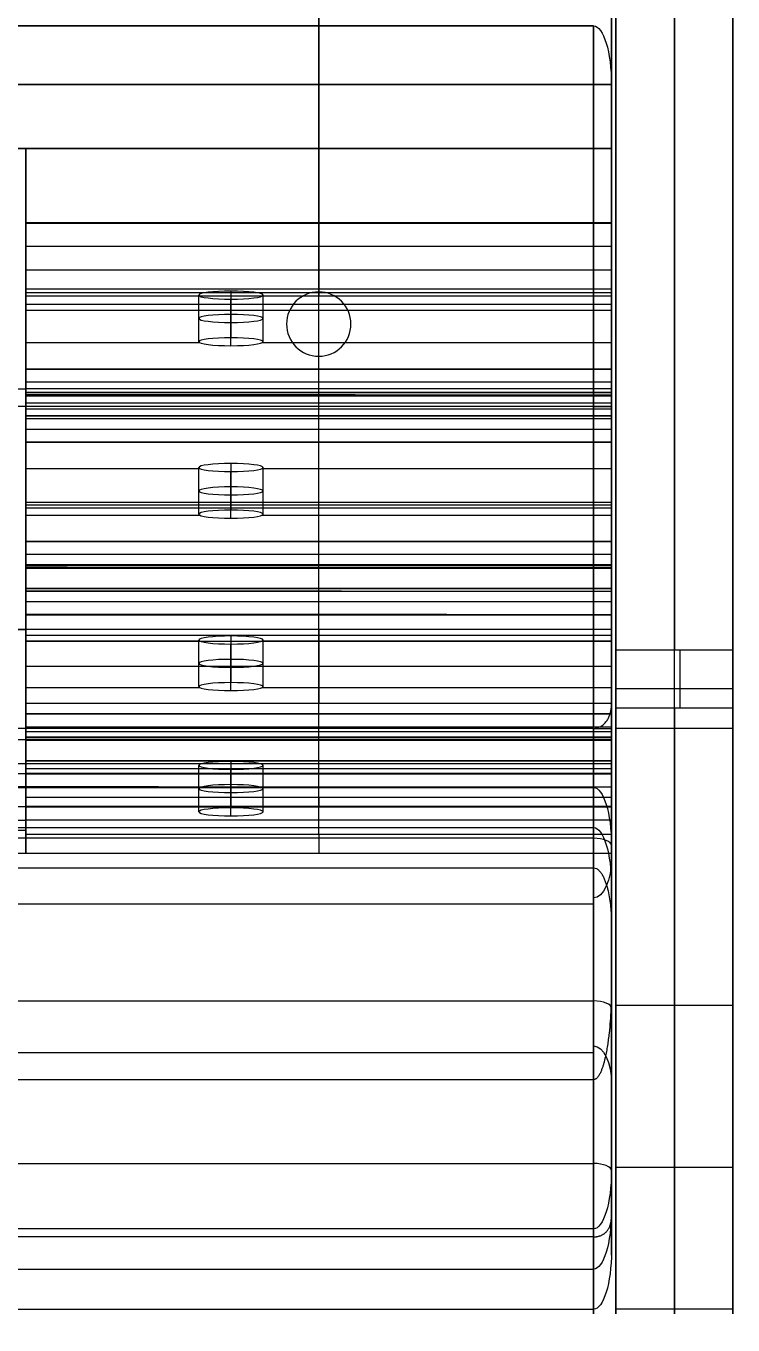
# Model space of a CAD drawing. Header units: millimetres. Extents: x -41 to 531, y -370 to 212.
# Drawn here: x 470.3 to 530.7, y -370 to -259 of the extents above; entities that cross this region are included whole.
import ezdxf

# ---------------------------------------------------------------- set-up
doc = ezdxf.new("R2010")
doc.units = ezdxf.units.MM
doc.header["$MEASUREMENT"] = 0
doc.layers.add('Domyślny', color=7, linetype='Continuous', true_color=0x000000)

# ---------------------------------------------------------------- blocks, each defined once
blk = doc.blocks.new('deska 2 siedziska awki Soft 02.412 SC')
at = {"layer": 'Domyślny'}
for p, q in [((5, 0), (1795, 0)), ((0, -73.03), (0, -5)), ((1800, -73.03), (1800, -5)), ((5, -32.5, -19), (1795, -32.5, -19)), ((5, -32.5, 19), (1795, -32.5, 19)), ((0, -43.46, 14), (0, -43.46, -14)), ((1800, -43.46, 14), (1800, -43.46, -14)), ((0, -58.03, 14), (0, -81.92, -8.3)), ((1800, -58.03, 14), (1800, -81.92, -8.3)), ((5, -60, -19), (1795, -60, -19)), ((5, -60, 19), (5, -90, -9)), ((5, -75, 5), (1795, -75, 5))]:
    blk.add_line(p, q, dxfattribs=at)
for centre, start, end in [((5, -5, -14), 90, 180), ((5, -5, 14), 90, 180), ((5, -5), 90, 180), ((1795, -5, 14), 360, 90), ((1795, -5), 0, 90), ((1795, -5, -14), 360, 90)]:
    blk.add_arc(centre, 5, start, end, dxfattribs=at)
at = {"layer": 'Domyślny', "extrusion": (1, 3.90799e-15, 5.32907e-15)}
blk.add_arc((-5, 14, 5), 5, 0, 90, dxfattribs=at)
at = {"layer": 'Domyślny', "extrusion": (1, 0, 0)}
for centre, radius, start, end in [((-5, 14, 1795), 5, 0, 90), ((-5, -14, 1795), 5, 270, 0), ((-60, 31, 1795), 50, 233.1301, 270)]:
    blk.add_arc(centre, radius, start, end, dxfattribs=at)
at = {"layer": 'Domyślny', "extrusion": (1, 9.59233e-15, -5.32907e-15)}
blk.add_arc((-5, -14, 5), 5, 270, 0, dxfattribs=at)
at = {"layer": 'Domyślny', "extrusion": (0, 1, 0)}
for centre, start, end in [((-5, -14, -5), 270, 360), ((-5, -14, -32.5), 270, 0), ((-5, 14, -32.5), 0, 90), ((-1795, -14, -32.5), 180, 270), ((-1795, 14, -32.5), 90, 180)]:
    blk.add_arc(centre, 5, start, end, dxfattribs=at)
at = {"layer": 'Domyślny', "extrusion": (-3.55271e-16, 1, 3.80829e-30)}
blk.add_arc((-5, 14, -5), 5, 0, 90, dxfattribs=at)
at = {"layer": 'Domyślny', "extrusion": (-7.10543e-16, 1, -3.23433e-29)}
blk.add_arc((-1795, -14, -5), 5, 180, 270, dxfattribs=at)
at = {"layer": 'Domyślny', "extrusion": (-5.32907e-16, 1, -1.77636e-16)}
blk.add_arc((-1795, 14, -5), 5, 90, 180, dxfattribs=at)
at = {"layer": 'Domyślny', "extrusion": (1, -3.01703e-15, -1.45143e-14)}
blk.add_arc((-60, 31), 45, 240.847, 270, dxfattribs=at)
at = {"layer": 'Domyślny', "extrusion": (-2.84217e-15, 1, -2.84217e-15)}
blk.add_arc((-5, -14, -60), 5, 270, 0, dxfattribs=at)
at = {"layer": 'Domyślny', "extrusion": (1, 6.91713e-15, 1.03597e-14)}
blk.add_arc((-60, 31, 5), 50, 233.1301, 270, dxfattribs=at)
at = {"layer": 'Domyślny', "extrusion": (-2.84217e-15, 1, 1.42109e-15)}
blk.add_arc((-1795, -14, -60), 5, 180, 270, dxfattribs=at)
at = {"layer": 'Domyślny', "extrusion": (1, 1.15438e-13, 4.04033e-13)}
blk.add_arc((-60, 31, 1800), 45, 240.847, 270, dxfattribs=at)
at = {"layer": 'Domyślny', "extrusion": (0, 0.731055, 0.682318)}
for centre, start, end in [((-5, 49.83, -50.7), 0, 90), ((-1795, 49.83, -50.7), 90, 180)]:
    blk.add_arc(centre, 5, start, end, dxfattribs=at)
at = {"layer": 'Domyślny'}
for points in [[(5, 0, 14), (5, 0), (5, 0, -14)], [(1795, 0, 14), (900, 0, 14), (5, 0, 14)], [(5, 0, -14), (900, 0, -14), (1795, 0, -14)], [(1795, 0, -14), (1795, 0), (1795, 0, 14)], [(0, -60, -14), (0, -32.5, -14), (0, -5, -14)], [(0, -5, 14), (0, -31.51, 14), (0, -58.03, 14)], [(0, -5, -14), (0, -5), (0, -5, 14)], [(1795, -5, -19), (900, -5, -19), (5, -5, -19)], [(5, -5, -19), (5, -32.5, -19), (5, -60, -19)], [(5, -5, 19), (900, -5, 19), (1795, -5, 19)], [(5, -60, 19), (5, -32.5, 19), (5, -5, 19)], [(1795, -60, -19), (1795, -32.5, -19), (1795, -5, -19)], [(1795, -5, 19), (1795, -32.5, 19), (1795, -60, 19)], [(1800, -5, -14), (1800, -5), (1800, -5, 14)], [(1800, -5, 14), (1800, -31.51, 14), (1800, -58.03, 14)], [(1800, -60, -14), (1800, -32.5, -14), (1800, -5, -14)], [(5, -60, 19), (900, -60, 19), (1795, -60, 19)], [(5, -90, -9), (5, -75, 5), (5, -60, 19)], [(1795, -60, 19), (1795, -75, 5), (1795, -90, -9)], [(1795, -90, -9), (900, -90, -9), (5, -90, -9)]]:
    blk.add_open_spline(points, degree=2, dxfattribs=at)
for points, knots in [([(5, -60, 19), (4.73, -60, 19), (4.46, -59.99, 18.98), (4.07, -59.97, 18.92), (3.95, -59.96, 18.89), (3.71, -59.93, 18.83), (3.59, -59.92, 18.8), (3.26, -59.88, 18.69), (3.05, -59.85, 18.61), (2.68, -59.78, 18.43), (2.51, -59.74, 18.34), (2.19, -59.66, 18.14), (2.04, -59.62, 18.03), (1.77, -59.54, 17.82), (1.65, -59.49, 17.71), (1.41, -59.4, 17.49), (1.31, -59.36, 17.37), (1.11, -59.27, 17.15), (1.02, -59.22, 17.03), (0.77, -59.08, 16.68), (0.63, -58.99, 16.44), (0.39, -58.8, 15.96), (0.3, -58.71, 15.72), (0.15, -58.51, 15.23), (0.09, -58.42, 14.98), (0.02, -58.22, 14.49), (0, -58.13, 14.25), (0, -58.03, 14)], [-3.141593, -3.141593, -3.141593, -3.141593, -3.043631, -3.043631, -2.99465, -2.99465, -2.945669, -2.945669, -2.847502, -2.847502, -2.749335, -2.749335, -2.651095, -2.651095, -2.552855, -2.552855, -2.454641, -2.454641, -2.356427, -2.356427, -2.160019, -2.160019, -1.963614, -1.963614, -1.7672, -1.7672, -1.570796, -1.570796, -1.570796, -1.570796]), ([(1795, -60, 19), (1795.27, -60, 19), (1795.54, -59.99, 18.98), (1795.93, -59.97, 18.92), (1796.05, -59.96, 18.89), (1796.29, -59.93, 18.83), (1796.41, -59.92, 18.8), (1796.74, -59.88, 18.69), (1796.95, -59.85, 18.61), (1797.32, -59.78, 18.43), (1797.49, -59.74, 18.34), (1797.81, -59.66, 18.14), (1797.96, -59.62, 18.03), (1798.23, -59.54, 17.82), (1798.35, -59.49, 17.71), (1798.59, -59.4, 17.49), (1798.69, -59.36, 17.37), (1798.89, -59.27, 17.15), (1798.98, -59.22, 17.03), (1799.23, -59.08, 16.68), (1799.37, -58.99, 16.44), (1799.61, -58.8, 15.96), (1799.7, -58.71, 15.72), (1799.85, -58.51, 15.23), (1799.91, -58.42, 14.98), (1799.98, -58.22, 14.49), (1800, -58.13, 14.25), (1800, -58.03, 14)], [0, 0, 0, 0, 0.097962, 0.097962, 0.146943, 0.146943, 0.195923, 0.195923, 0.294091, 0.294091, 0.392258, 0.392258, 0.490498, 0.490498, 0.588738, 0.588738, 0.686952, 0.686952, 0.785166, 0.785166, 0.981574, 0.981574, 1.177978, 1.177978, 1.374393, 1.374393, 1.570796, 1.570796, 1.570796, 1.570796]), ([(0, -81.92, -8.3), (0, -82.26, -8.34), (0.01, -82.6, -8.38), (0.06, -83.28, -8.46), (0.1, -83.62, -8.49), (0.21, -84.31, -8.56), (0.27, -84.65, -8.6), (0.44, -85.35, -8.66), (0.54, -85.69, -8.7), (0.73, -86.21, -8.74), (0.8, -86.39, -8.75), (0.95, -86.73, -8.78), (1.03, -86.91, -8.8), (1.2, -87.26, -8.82), (1.3, -87.43, -8.84), (1.51, -87.78, -8.86), (1.63, -87.95, -8.87), (1.82, -88.21, -8.89), (1.89, -88.3, -8.9), (2.03, -88.47, -8.91), (2.11, -88.56, -8.91), (2.27, -88.73, -8.93), (2.35, -88.82, -8.93), (2.54, -88.99, -8.94), (2.64, -89.07, -8.95), (2.85, -89.24, -8.96), (2.96, -89.33, -8.96), (3.16, -89.45, -8.97), (3.22, -89.49, -8.97), (3.37, -89.57, -8.98), (3.44, -89.61, -8.98), (3.61, -89.69, -8.98), (3.7, -89.73, -8.99), (3.89, -89.81, -8.99), (3.99, -89.84, -8.99), (4.17, -89.89, -8.99), (4.23, -89.91, -9), (4.36, -89.94, -9), (4.43, -89.95, -9), (4.58, -89.97, -9), (4.66, -89.98, -9), (4.83, -90, -9), (4.91, -90, -9), (5, -90, -9)], [-0.00001449, -0.00001449, -0.00001449, -0.00001449, 0.00128883, 0.00128883, 0.00259215, 0.00259215, 0.00389548, 0.00389548, 0.00519879, 0.00519879, 0.00585046, 0.00585046, 0.00650212, 0.00650212, 0.00715381, 0.00715381, 0.0078055, 0.0078055, 0.00813133, 0.00813133, 0.00845715, 0.00845715, 0.00878298, 0.00878298, 0.00910881, 0.00910881, 0.00943446, 0.00943446, 0.00959729, 0.00959729, 0.00976011, 0.00976011, 0.00992294, 0.00992294, 0.01008576, 0.01008576, 0.01016717, 0.01016717, 0.01024859, 0.01024859, 0.01033, 0.01033, 0.01041141, 0.01041141, 0.01041141, 0.01041141]), ([(1795, -90, -9), (1795.09, -90, -9), (1795.17, -90, -9), (1795.34, -89.98, -9), (1795.42, -89.97, -9), (1795.57, -89.95, -9), (1795.64, -89.94, -9), (1795.77, -89.91, -9), (1795.83, -89.89, -8.99), (1796.01, -89.84, -8.99), (1796.11, -89.81, -8.99), (1796.3, -89.73, -8.99), (1796.39, -89.69, -8.98), (1796.56, -89.61, -8.98), (1796.63, -89.57, -8.98), (1796.78, -89.49, -8.97), (1796.84, -89.45, -8.97), (1797.04, -89.33, -8.96), (1797.15, -89.24, -8.96), (1797.36, -89.07, -8.95), (1797.46, -88.99, -8.94), (1797.65, -88.82, -8.93), (1797.73, -88.73, -8.93), (1797.89, -88.56, -8.91), (1797.97, -88.47, -8.91), (1798.11, -88.3, -8.9), (1798.18, -88.21, -8.89), (1798.37, -87.95, -8.87), (1798.49, -87.78, -8.86), (1798.7, -87.43, -8.84), (1798.8, -87.26, -8.82), (1798.97, -86.91, -8.8), (1799.05, -86.73, -8.78), (1799.2, -86.39, -8.75), (1799.27, -86.21, -8.74), (1799.46, -85.69, -8.7), (1799.56, -85.35, -8.66), (1799.73, -84.65, -8.6), (1799.79, -84.31, -8.56), (1799.9, -83.62, -8.49), (1799.94, -83.28, -8.46), (1799.99, -82.6, -8.38), (1800, -82.26, -8.34), (1800, -81.92, -8.3)], [0, 0, 0, 0, 0.00008149, 0.00008149, 0.00016298, 0.00016298, 0.00024446, 0.00024446, 0.00032595, 0.00032595, 0.00048893, 0.00048893, 0.0006519, 0.0006519, 0.00081488, 0.00081488, 0.00097785, 0.00097785, 0.0013038, 0.0013038, 0.00162994, 0.00162994, 0.00195607, 0.00195607, 0.0022822, 0.0022822, 0.00260833, 0.00260833, 0.00326062, 0.00326062, 0.00391291, 0.00391291, 0.00456518, 0.00456518, 0.00521746, 0.00521746, 0.00652198, 0.00652198, 0.00782651, 0.00782651, 0.00913105, 0.00913105, 0.01043558, 0.01043558, 0.01043558, 0.01043558])]:
    blk.add_open_spline(points, degree=3, knots=knots, dxfattribs=at)

msp = doc.modelspace()

# ---------------------------------------------------------------- linework, layer by layer
at = {"layer": 'Domyślny'}
for p, q in [((520.67, -79.02, 37.84), (520.67, -346.23, 37.84)), ((530.67, -79.02, 37.84), (530.67, -346.23, 37.84)), ((470.29, -269.48, 230.14), (445.29, -269.48, 230.14)), ((470.29, -269.48, 234.14), (445.29, -269.48, 234.14)), ((445.29, -269.48, 232.14), (470.29, -269.48, 232.14)), ((520.29, -269.48, 232.14), (470.29, -269.48, 232.14)), ((520.29, -305.92, 230.14), (520.29, -274.13, 234.14)), ((470.29, -275.87, -185.48), (470.29, -279.85, -185.48)), ((495.29, -279.85, -185.48), (495.29, -275.87, -185.48)), ((520.29, -275.87, -185.48), (520.29, -279.85, -185.48)), ((520.29, -283.32, -189.95), (520.29, -276.44, -189.08)), ((520.29, -279.85, -185.48), (520.29, -278.98, -192.35)), ((470.29, -281.48, -140.89), (520.29, -281.48, -140.89)), ((470.29, -281.79, -138.39), (520.29, -281.79, -138.39)), ((487.79, -281.67, -139.37), (487.79, -285.65, -139.37)), ((495.29, -281.73, 234.14), (495.29, -281.73, 230.14)), ((520.29, -282.1, -135.89), (470.29, -282.1, -135.89)), ((470.29, -286.09, -135.87), (470.29, -282.11, -135.87)), ((485.04, -285.99, -136.64), (485.04, -282.01, -136.64)), ((487.79, -286.34, -133.91), (487.79, -282.35, -133.91)), ((490.54, -285.99, -136.64), (490.54, -282.01, -136.64)), ((520.29, -286.09, -135.87), (520.29, -282.11, -135.87)), ((520.29, -283.07, -191.93), (520.29, -299.93, -194.05)), ((492.54, -284.48, 230.14), (492.54, -284.48, 234.14)), ((498.04, -284.48, 230.14), (498.04, -284.48, 234.14)), ((495.29, -287.23, 230.14), (495.29, -287.23, 234.14)), ((495.29, -287.23, 230.14), (495.29, -287.23, 234.14)), ((495.29, -287.23, 230.14), (495.29, -287.23, 234.14)), ((470.29, -288.3, -86.26), (470.29, -292.33, -86.26)), ((470.29, -288.35, -86.26), (470.29, -292.33, -86.26)), ((495.29, -292.33, -86.26), (495.29, -288.3, -86.26)), ((495.29, -292.33, -86.26), (495.29, -288.35, -86.26)), ((520.29, -288.3, -86.26), (520.29, -292.33, -86.26)), ((520.29, -292.33, -86.26), (520.29, -288.35, -86.26)), ((470.29, -293.45, -77.33), (470.29, -289.42, -77.33)), ((520.29, -293.45, -77.33), (520.29, -289.42, -77.33)), ((445.29, -290.02, 230.14), (470.29, -290.02, 230.14)), ((445.29, -290.02, 234.14), (470.29, -290.02, 234.14)), ((520.29, -290.02, 234.14), (470.29, -290.02, 234.14)), ((520.29, -290.02, 230.14), (470.29, -290.02, 230.14)), ((470.29, -294.56, -68.4), (470.29, -290.53, -68.4)), ((470.29, -290.6, -68.4), (470.29, -294.58, -68.4)), ((495.29, -294.57, -68.4), (495.29, -290.54, -68.4)), ((495.29, -294.58, -68.4), (495.29, -290.6, -68.4)), ((520.29, -290.28, 234.14), (520.29, -289.77, 230.14)), ((520.29, -290.55, -68.4), (520.29, -294.58, -68.4)), ((520.29, -290.6, -68.4), (520.29, -294.58, -68.4)), ((520.29, -291.25, -194.98), (470.29, -291.25, -194.98)), ((520.29, -291.75, -191.01), (470.29, -291.75, -191.01)), ((520.29, -291.75, -191.01), (520.29, -291.25, -194.98)), ((470.29, -300.82, -18.79), (470.29, -296.84, -18.79)), ((485.04, -300.72, -19.57), (485.04, -296.74, -19.57)), ((487.79, -296.4, -22.29), (487.79, -300.38, -22.29)), ((487.79, -301.07, -16.84), (487.79, -297.08, -16.84)), ((490.54, -300.72, -19.57), (490.54, -296.74, -19.57)), ((520.29, -300.82, -18.79), (520.29, -296.84, -18.79)), ((470.29, -299.93, -194.05), (520.29, -299.93, -194.05)), ((470.29, -303.03, 30.82), (470.29, -307.06, 30.82)), ((470.29, -303.08, 30.82), (470.29, -307.06, 30.82)), ((495.29, -307.06, 30.82), (495.29, -303.03, 30.82)), ((495.29, -307.06, 30.82), (495.29, -303.08, 30.82)), ((520.29, -303.03, 30.82), (520.29, -307.06, 30.82)), ((520.29, -307.06, 30.82), (520.29, -303.08, 30.82)), ((470.29, -308.18, 39.75), (470.29, -304.15, 39.75)), ((520.29, -308.18, 39.75), (520.29, -304.15, 39.75)), ((470.29, -309.29, 48.68), (470.29, -305.26, 48.68)), ((470.29, -305.33, 48.68), (470.29, -309.31, 48.68)), ((495.29, -309.3, 48.68), (495.29, -305.27, 48.68)), ((495.29, -309.31, 48.68), (495.29, -305.33, 48.68)), ((520.29, -305.28, 48.68), (520.29, -309.31, 48.68)), ((520.29, -305.33, 48.68), (520.29, -309.31, 48.68)), ((445.29, -310.57, 234.14), (470.29, -310.57, 234.14)), ((470.29, -310.57, 230.14), (445.29, -310.57, 230.14)), ((445.29, -310.57, 232.14), (470.29, -310.57, 232.14)), ((470.29, -310.57, 231.81), (470.29, -316.85, 231.02)), ((520.29, -310.57, 231.81), (520.29, -316.85, 231.02)), ((470.29, -311.06, 230.11), (520.29, -311.06, 230.11)), ((470.29, -311.56, 234.07), (520.29, -311.56, 234.07)), ((470.29, -315.55, 98.28), (470.29, -311.57, 98.28)), ((485.04, -315.45, 97.51), (485.04, -311.47, 97.51)), ((487.79, -311.13, 94.78), (487.79, -315.11, 94.78)), ((490.54, -315.45, 97.51), (490.54, -311.47, 97.51)), ((520.29, -315.55, 98.28), (520.29, -311.57, 98.28)), ((487.79, -315.8, 100.24), (487.79, -311.81, 100.24)), ((470.29, -313.83, 233.44), (470.29, -313.28, 229.07)), ((495.29, -324.9, 214.19), (495.29, -313.72, 228.59)), ((520.29, -313.83, 233.44), (520.29, -313.28, 229.07)), ((470.29, -326.48, 215.42), (470.29, -315.3, 229.82)), ((495.29, -328.06, 216.65), (495.29, -316.88, 231.04)), ((470.29, -317.76, 147.89), (470.29, -321.79, 147.89)), ((470.29, -317.81, 147.89), (470.29, -321.79, 147.89)), ((495.29, -321.79, 147.89), (495.29, -317.76, 147.89)), ((495.29, -321.79, 147.89), (495.29, -317.81, 147.89)), ((520.29, -317.76, 147.89), (520.29, -321.79, 147.89)), ((520.29, -321.79, 147.89), (520.29, -317.81, 147.89)), ((520.29, -318.09, 222.97), (520.29, -323.7, 222.26)), ((470.29, -322.91, 156.82), (470.29, -318.88, 156.82)), ((520.29, -319.31, 221.39), (470.29, -319.31, 221.39)), ((470.29, -319.31, 221.39), (470.29, -322.47, 223.84)), ((520.29, -322.91, 156.82), (520.29, -318.88, 156.82)), ((470.29, -320.01, 165.75), (445.29, -320.01, 165.75)), ((470.29, -324.02, 165.75), (470.29, -319.99, 165.75)), ((495.29, -324.03, 165.75), (495.29, -320, 165.75)), ((520.29, -320.01, 165.75), (520.29, -324.04, 165.75)), ((520.29, -321.25, 225.42), (520.29, -320.54, 219.81)), ((445.29, -322.01, 165.75), (470.29, -322.01, 165.75)), ((445.29, -322.86, 188.5), (470.29, -322.86, 188.5)), ((520.29, -322.47, 223.84), (470.29, -322.47, 223.84)), ((520.29, -322.88, 188.75), (470.29, -322.88, 188.75)), ((485.04, -326.14, 182.62), (485.04, -322.18, 183.12)), ((487.79, -321.83, 180.39), (487.79, -325.8, 179.89)), ((487.79, -326.49, 185.35), (487.79, -322.52, 185.85)), ((490.54, -326.14, 182.62), (490.54, -322.18, 183.12)), ((520.29, -327.67, 210.74), (520.29, -322.04, 166)), ((520.29, -322.88, 188.75), (520.29, -326.85, 188.25)), ((470.29, -324.02, 165.75), (445.29, -324.02, 165.75)), ((470.29, -324.9, 214.19), (470.29, -329.52, 213.61)), ((520.29, -324.9, 214.19), (520.29, -329.52, 213.61)), ((470.29, -325.71, 211.24), (445.29, -325.71, 211.24)), ((445.29, -326.85, 188.25), (470.29, -326.85, 188.25)), ((520.29, -326.85, 188.25), (470.29, -326.85, 188.25)), ((470.29, -327.79, 216.44), (470.29, -327.12, 211.06)), ((520.29, -327.79, 216.44), (520.29, -327.12, 211.06)), ((445.29, -327.7, 210.99), (470.29, -327.7, 210.99)), ((520.29, -327.7, 210.99), (520.29, -327.67, 210.74)), ((445.29, -329.68, 210.74), (470.29, -329.68, 210.74))]:
    msp.add_line(p, q, dxfattribs=at)
at = {"layer": 'Domyślny', "extrusion": (1, -2.78103e-11, 2.16235e-11)}
msp.add_arc((-283.82, -185.98, 470.29), 8, 277.1709, 3.5784, dxfattribs=at)
at = {"layer": 'Domyślny', "extrusion": (1, -8.50083e-16, -4.93038e-32)}
msp.add_arc((-283.82, -185.98, 520.29), 8, 277.1709, 3.5784, dxfattribs=at)
at = {"layer": 'Domyślny', "extrusion": (1, -5.53965e-11, 4.32179e-11)}
msp.add_arc((-283.82, -185.98, 470.29), 4, 277.1709, 7.1709, dxfattribs=at)
at = {"layer": 'Domyślny', "extrusion": (1, -8.50083e-16, 0)}
for centre, start, end in [((-283.82, -185.98, 520.29), 277.1709, 7.1709), ((-321.74, 211.74, 520.29), 142.1709, 187.1709)]:
    msp.add_arc(centre, 4, start, end, dxfattribs=at)
at = {"layer": 'Domyślny', "extrusion": (9.01845e-16, 0.992178, 0.124829)}
for centre, start, end in [((-487.79, -100.37, -296.86), 270, 90), ((-487.79, -100.37, -296.86), 90, 270), ((-487.79, -100.12, -298.84), 270, 90), ((-487.79, -100.12, -298.84), 90, 270), ((-487.79, -99.87, -300.81), 270, 90), ((-487.79, -99.87, -300.81), 90, 270), ((-487.79, 17.63, -296.86), 270, 90), ((-487.79, 17.63, -296.86), 90, 270), ((-487.79, 17.88, -298.84), 270, 90), ((-487.79, 17.88, -298.84), 90, 270), ((-487.79, 18.13, -300.81), 270, 90), ((-487.79, 18.13, -300.81), 90, 270), ((-487.79, 135.63, -296.86), 270, 90), ((-487.79, 135.63, -296.86), 90, 270), ((-487.79, 135.88, -298.84), 270, 90), ((-487.79, 135.88, -298.84), 90, 270), ((-487.79, 136.13, -300.81), 270, 90), ((-487.79, 136.13, -300.81), 90, 270), ((-487.79, 221.9, -300.8), 270, 90), ((-487.79, 221.9, -300.8), 90, 270)]:
    msp.add_arc(centre, 2.75, start, end, dxfattribs=at)
at = {"layer": 'Domyślny'}
for centre, start, end in [((495.29, -284.48, 230.14), 90, 270), ((495.29, -284.48, 234.14), 90, 270), ((495.29, -284.48, 232.14), 90, 270), ((495.29, -284.48, 230.14), 270, 90), ((495.29, -284.48, 234.14), 270, 90), ((495.29, -284.48, 232.14), 270, 90)]:
    msp.add_arc(centre, 2.75, start, end, dxfattribs=at)
at = {"layer": 'Domyślny', "extrusion": (1, -8.07964e-16, 0)}
msp.add_arc((-310.57, 226.14, 470.29), 8, 90, 142.1709, dxfattribs=at)
at = {"layer": 'Domyślny', "extrusion": (1, -3.39216e-13, 7.38964e-13)}
msp.add_arc((-310.57, 226.14, 470.29), 4, 90, 142.1709, dxfattribs=at)
at = {"layer": 'Domyślny', "extrusion": (1, 0, 0)}
for centre, radius, start, end in [((-310.57, 226.14, 495.29), 8, 90, 142.1709), ((-310.57, 226.14, 495.29), 4, 90, 142.1709), ((-321.74, 211.74, 495.29), 4, 142.1709, 187.1709), ((-321.74, 211.74, 495.29), 8, 142.1709, 187.1709)]:
    msp.add_arc(centre, radius, start, end, dxfattribs=at)
at = {"layer": 'Domyślny', "extrusion": (1, -8.50274e-16, 0)}
msp.add_arc((-310.57, 226.14, 520.29), 8, 90, 142.1709, dxfattribs=at)
at = {"layer": 'Domyślny', "extrusion": (1, -8.50248e-16, -2.11394e-19)}
msp.add_arc((-310.57, 226.14, 520.29), 4, 90, 142.1709, dxfattribs=at)
at = {"layer": 'Domyślny', "extrusion": (1, -4.48453e-11, 1.9466e-11)}
msp.add_arc((-327.99, 165.25, 470.29), 8, 3.5784, 7.1709, dxfattribs=at)
at = {"layer": 'Domyślny', "extrusion": (1, -7.1071e-12, -8.94062e-13)}
msp.add_arc((-327.99, 165.25, 520.29), 8, 3.5784, 7.1709, dxfattribs=at)
at = {"layer": 'Domyślny', "extrusion": (-3.90051e-16, 0.992178, 0.124829)}
msp.add_arc((-487.79, 221.9, -296.8), 2.75, 270, 90, dxfattribs=at)
at = {"layer": 'Domyślny', "extrusion": (2.19374e-15, 0.992178, 0.124829)}
msp.add_arc((-487.79, 221.9, -296.8), 2.75, 90, 270, dxfattribs=at)
at = {"layer": 'Domyślny', "extrusion": (0, 0.992178, 0.124829)}
for start, end in [(270, 90), (90, 270)]:
    msp.add_arc((-487.79, 221.9, -298.8), 2.75, start, end, dxfattribs=at)
at = {"layer": 'Domyślny', "extrusion": (1, -3.75548e-13, 7.35484e-14)}
msp.add_arc((-321.74, 211.74, 470.29), 4, 142.1709, 187.1709, dxfattribs=at)
at = {"layer": 'Domyślny', "extrusion": (1, 7.71141e-13, -2.1068e-13)}
msp.add_arc((-321.74, 211.74, 470.29), 8, 142.1709, 187.1709, dxfattribs=at)
at = {"layer": 'Domyślny', "extrusion": (1, -8.50083e-16, 4.93038e-32)}
msp.add_arc((-321.74, 211.74, 520.29), 8, 142.1709, 187.1709, dxfattribs=at)
at = {"layer": 'Domyślny'}
for points, degree in [([(495.29, 124.07, -135.89), (495.29, -79.02, -135.89), (495.29, -282.1, -135.89)], 2), ([(495.29, -281.48, -140.89), (495.29, -79.02, -140.89), (495.29, 123.44, -140.89)], 2), ([(520.29, -282.1, -135.89), (520.29, -79.02, -135.89), (520.29, 124.07, -135.89)], 2), ([(520.29, -281.79, -138.39), (520.29, -79.02, -138.39), (520.29, 123.76, -138.39)], 2), ([(520.29, 123.44, -140.89), (520.29, -79.02, -140.89), (520.29, -281.48, -140.89)], 2), ([(520.67, -319.02, 272.14), (520.67, -199.02, 272.14), (520.67, -79.02, 272.14)], 2), ([(520.67, -79.02, -196.46), (520.67, -195.68, -196.46), (520.67, -312.34, -196.46)], 2), ([(525.67, -319.02, 272.14), (525.67, -199.02, 272.14), (525.67, -79.02, 272.14)], 2), ([(525.67, -79.02, -196.46), (525.67, -195.68, -196.46), (525.67, -312.34, -196.46)], 2), ([(530.67, -319.02, 272.14), (530.67, -199.02, 272.14), (530.67, -79.02, 272.14)], 2), ([(530.67, -79.02, -196.46), (530.67, -195.68, -196.46), (530.67, -312.34, -196.46)], 2), ([(470.29, -310.57, 230.14), (470.29, -290.02, 230.14), (470.29, -269.48, 230.14)], 2), ([(470.29, -269.48, 230.14), (470.29, -269.48, 232.14), (470.29, -269.48, 234.14)], 2), ([(470.29, -269.48, 234.14), (470.29, -290.02, 234.14), (470.29, -310.57, 234.14)], 2), ([(470.29, -310.57, 232.14), (470.29, -290.02, 232.14), (470.29, -269.48, 232.14)], 2), ([(470.29, -269.48, 230.14), (470.29, -269.48, 232.14), (470.29, -269.48, 234.14)], 2), ([(470.29, -269.48, 234.14), (495.29, -269.48, 234.14), (520.29, -269.48, 234.14)], 2), ([(470.29, -269.48, 230.14), (495.29, -269.48, 230.14), (520.29, -269.48, 230.14)], 2), ([(470.29, -269.48, 234.14), (470.29, -290.02, 234.14), (470.29, -310.57, 234.14)], 2), ([(470.29, -269.48, 230.14), (470.29, -290.02, 230.14), (470.29, -310.57, 230.14)], 2), ([(520.29, -269.48, 234.14), (520.29, -290.02, 234.14), (520.29, -310.57, 234.14)], 2), ([(520.29, -269.48, 230.14), (520.29, -290.02, 230.14), (520.29, -310.57, 230.14)], 2), ([(520.29, -269.48, 230.14), (520.29, -269.48, 232.14), (520.29, -269.48, 234.14)], 2), ([(520.29, -275.83, -185.48), (495.29, -275.83, -185.48), (470.29, -275.83, -185.48)], 2), ([(470.29, -275.83, -185.48), (470.29, -277.17, -185.48), (470.29, -278.51, -185.48), (470.29, -279.85, -185.48)], 3), ([(470.29, -288.35, -86.26), (470.29, -282.11, -135.87), (470.29, -275.87, -185.48)], 2), ([(470.29, -275.87, -185.48), (495.29, -275.87, -185.48), (520.29, -275.87, -185.48)], 2), ([(495.29, -288.35, -86.26), (495.29, -282.11, -135.87), (495.29, -275.87, -185.48)], 2), ([(520.29, -279.85, -185.48), (520.29, -278.51, -185.48), (520.29, -277.17, -185.48), (520.29, -275.83, -185.48)], 3), ([(520.29, -275.87, -185.48), (520.29, -282.11, -135.87), (520.29, -288.35, -86.26)], 2), ([(470.29, -277.86, -185.48), (470.29, -284.1, -135.87), (470.29, -290.34, -86.26)], 2), ([(520.29, -277.86, -185.48), (495.29, -277.86, -185.48), (470.29, -277.86, -185.48)], 2), ([(520.29, -290.34, -86.26), (520.29, -284.1, -135.87), (520.29, -277.86, -185.48)], 2), ([(470.29, -279.85, -185.48), (495.29, -279.85, -185.48), (520.29, -279.85, -185.48)], 2), ([(470.29, -292.33, -86.26), (470.29, -286.09, -135.87), (470.29, -279.85, -185.48)], 2), ([(470.29, -279.85, -185.48), (495.29, -279.85, -185.48), (520.29, -279.85, -185.48)], 2), ([(495.29, -292.33, -86.26), (495.29, -286.09, -135.87), (495.29, -279.85, -185.48)], 2), ([(520.29, -279.85, -185.48), (520.29, -286.09, -135.87), (520.29, -292.33, -86.26)], 2), ([(495.29, -282.1, -135.89), (495.29, -281.79, -138.39), (495.29, -281.48, -140.89)], 2), ([(520.29, -281.48, -140.89), (520.29, -281.79, -138.39), (520.29, -282.1, -135.89)], 2), ([(485.15, -282.11, -135.87), (477.72, -282.11, -135.87), (470.29, -282.11, -135.87)], 2), ([(520.29, -282.82, -193.92), (495.29, -282.82, -193.92), (470.29, -282.82, -193.92)], 2), ([(470.29, -299.69, -196.04), (470.29, -291.25, -194.98), (470.29, -282.82, -193.92)], 2), ([(520.29, -282.11, -135.87), (505.36, -282.11, -135.87), (490.43, -282.11, -135.87)], 2), ([(520.29, -299.69, -196.04), (520.29, -291.25, -194.98), (520.29, -282.82, -193.92)], 2), ([(520.29, -282.82, -193.92), (520.29, -283.07, -191.93), (520.29, -283.32, -189.95)], 2), ([(520.29, -283.32, -189.95), (495.29, -283.32, -189.95), (470.29, -283.32, -189.95)], 2), ([(470.29, -300.18, -192.07), (470.29, -291.75, -191.01), (470.29, -283.32, -189.95)], 2), ([(520.29, -300.18, -192.07), (520.29, -291.75, -191.01), (520.29, -283.32, -189.95)], 2), ([(485.15, -286.09, -135.87), (477.72, -286.09, -135.87), (470.29, -286.09, -135.87)], 2), ([(520.29, -286.09, -135.87), (505.36, -286.09, -135.87), (490.43, -286.09, -135.87)], 2), ([(470.29, -290.53, -68.4), (470.29, -289.42, -77.33), (470.29, -288.3, -86.26)], 2), ([(470.29, -288.3, -86.26), (495.29, -288.3, -86.26), (520.29, -288.3, -86.26)], 2), ([(520.29, -288.35, -86.26), (495.29, -288.35, -86.26), (470.29, -288.35, -86.26)], 2), ([(495.29, -290.54, -68.4), (495.29, -289.42, -77.33), (495.29, -288.3, -86.26)], 2), ([(520.29, -288.3, -86.26), (520.29, -289.42, -77.33), (520.29, -290.55, -68.4)], 2), ([(470.29, -289.42, -77.33), (495.29, -289.42, -77.33), (520.29, -289.42, -77.33)], 2), ([(470.29, -290.02, 234.14), (470.29, -290.02, 232.14), (470.29, -290.02, 230.14)], 2), ([(470.29, -290.32, -86.26), (470.29, -291.43, -77.33), (470.29, -292.55, -68.4)], 2), ([(520.29, -290.32, -86.26), (495.29, -290.32, -86.26), (470.29, -290.32, -86.26)], 2), ([(470.29, -290.34, -86.26), (495.29, -290.34, -86.26), (520.29, -290.34, -86.26)], 2), ([(520.29, -290.55, -68.4), (495.29, -290.54, -68.4), (470.29, -290.53, -68.4)], 2), ([(470.29, -303.08, 30.82), (470.29, -296.84, -18.79), (470.29, -290.6, -68.4)], 2), ([(470.29, -290.6, -68.4), (495.29, -290.6, -68.4), (520.29, -290.6, -68.4)], 2), ([(495.29, -303.08, 30.82), (495.29, -296.84, -18.79), (495.29, -290.6, -68.4)], 2), ([(520.29, -292.56, -68.4), (520.29, -291.44, -77.33), (520.29, -290.32, -86.26)], 2), ([(520.29, -290.6, -68.4), (520.29, -296.84, -18.79), (520.29, -303.08, 30.82)], 2), ([(470.29, -294.56, -68.4), (470.29, -293.45, -77.33), (470.29, -292.33, -86.26)], 2), ([(470.29, -292.33, -86.26), (495.29, -292.33, -86.26), (520.29, -292.33, -86.26)], 2), ([(520.29, -292.33, -86.26), (495.29, -292.33, -86.26), (470.29, -292.33, -86.26)], 2), ([(470.29, -292.55, -68.4), (495.29, -292.55, -68.4), (520.29, -292.56, -68.4)], 2), ([(470.29, -292.59, -68.4), (470.29, -298.83, -18.79), (470.29, -305.07, 30.82)], 2), ([(520.29, -292.59, -68.4), (495.29, -292.59, -68.4), (470.29, -292.59, -68.4)], 2), ([(495.29, -294.57, -68.4), (495.29, -293.45, -77.33), (495.29, -292.33, -86.26)], 2), ([(520.29, -292.33, -86.26), (520.29, -293.45, -77.33), (520.29, -294.58, -68.4)], 2), ([(520.29, -305.07, 30.82), (520.29, -298.83, -18.79), (520.29, -292.59, -68.4)], 2), ([(470.29, -293.45, -77.33), (495.29, -293.45, -77.33), (520.29, -293.45, -77.33)], 2), ([(520.29, -294.58, -68.4), (495.29, -294.57, -68.4), (470.29, -294.56, -68.4)], 2), ([(470.29, -307.06, 30.82), (470.29, -300.82, -18.79), (470.29, -294.58, -68.4)], 2), ([(470.29, -294.58, -68.4), (495.29, -294.58, -68.4), (520.29, -294.58, -68.4)], 2), ([(495.29, -307.06, 30.82), (495.29, -300.82, -18.79), (495.29, -294.58, -68.4)], 2), ([(520.29, -294.58, -68.4), (520.29, -300.82, -18.79), (520.29, -307.06, 30.82)], 2), ([(485.15, -296.84, -18.79), (477.72, -296.84, -18.79), (470.29, -296.84, -18.79)], 2), ([(520.29, -296.84, -18.79), (505.36, -296.84, -18.79), (490.43, -296.84, -18.79)], 2), ([(470.29, -299.69, -196.04), (470.29, -299.93, -194.05), (470.29, -300.18, -192.07)], 2), ([(470.29, -299.69, -196.04), (495.29, -299.69, -196.04), (520.29, -299.69, -196.04)], 2), ([(470.29, -300.18, -192.07), (495.29, -300.18, -192.07), (520.29, -300.18, -192.07)], 2), ([(520.29, -299.69, -196.04), (520.29, -299.93, -194.05), (520.29, -300.18, -192.07)], 2), ([(485.15, -300.82, -18.79), (477.72, -300.82, -18.79), (470.29, -300.82, -18.79)], 2), ([(520.29, -300.82, -18.79), (505.36, -300.82, -18.79), (490.43, -300.82, -18.79)], 2), ([(470.29, -305.26, 48.68), (470.29, -304.15, 39.75), (470.29, -303.03, 30.82)], 2), ([(470.29, -303.03, 30.82), (495.29, -303.03, 30.82), (520.29, -303.03, 30.82)], 2), ([(520.29, -303.08, 30.82), (495.29, -303.08, 30.82), (470.29, -303.08, 30.82)], 2), ([(495.29, -305.27, 48.68), (495.29, -304.15, 39.75), (495.29, -303.03, 30.82)], 2), ([(520.29, -303.03, 30.82), (520.29, -304.15, 39.75), (520.29, -305.28, 48.68)], 2), ([(470.29, -304.15, 39.75), (495.29, -304.15, 39.75), (520.29, -304.15, 39.75)], 2), ([(470.29, -305.05, 30.82), (470.29, -306.16, 39.75), (470.29, -307.28, 48.68)], 2), ([(520.29, -305.05, 30.82), (495.29, -305.05, 30.82), (470.29, -305.05, 30.82)], 2), ([(470.29, -305.07, 30.82), (495.29, -305.07, 30.82), (520.29, -305.07, 30.82)], 2), ([(520.29, -307.29, 48.68), (520.29, -306.17, 39.75), (520.29, -305.05, 30.82)], 2), ([(520.29, -305.28, 48.68), (495.29, -305.27, 48.68), (470.29, -305.26, 48.68)], 2), ([(470.29, -317.81, 147.89), (470.29, -311.57, 98.28), (470.29, -305.33, 48.68)], 2), ([(470.29, -305.33, 48.68), (495.29, -305.33, 48.68), (520.29, -305.33, 48.68)], 2), ([(495.29, -317.81, 147.89), (495.29, -311.57, 98.28), (495.29, -305.33, 48.68)], 2), ([(520.29, -305.33, 48.68), (520.29, -311.57, 98.28), (520.29, -317.81, 147.89)], 2), ([(520.29, -307.06, 30.82), (495.29, -307.06, 30.82), (470.29, -307.06, 30.82)], 2), ([(470.29, -309.29, 48.68), (470.29, -308.18, 39.75), (470.29, -307.06, 30.82)], 2), ([(470.29, -307.06, 30.82), (495.29, -307.06, 30.82), (520.29, -307.06, 30.82)], 2), ([(470.29, -307.28, 48.68), (495.29, -307.28, 48.68), (520.29, -307.29, 48.68)], 2), ([(470.29, -307.32, 48.68), (470.29, -313.56, 98.28), (470.29, -319.8, 147.89)], 2), ([(520.29, -307.32, 48.68), (495.29, -307.32, 48.68), (470.29, -307.32, 48.68)], 2), ([(495.29, -309.3, 48.68), (495.29, -308.18, 39.75), (495.29, -307.06, 30.82)], 2), ([(520.29, -307.06, 30.82), (520.29, -308.18, 39.75), (520.29, -309.31, 48.68)], 2), ([(520.29, -319.8, 147.89), (520.29, -313.56, 98.28), (520.29, -307.32, 48.68)], 2), ([(470.29, -308.18, 39.75), (495.29, -308.18, 39.75), (520.29, -308.18, 39.75)], 2), ([(520.29, -309.31, 48.68), (495.29, -309.3, 48.68), (470.29, -309.29, 48.68)], 2), ([(470.29, -321.79, 147.89), (470.29, -315.55, 98.28), (470.29, -309.31, 48.68)], 2), ([(470.29, -309.31, 48.68), (495.29, -309.31, 48.68), (520.29, -309.31, 48.68)], 2), ([(495.29, -321.79, 147.89), (495.29, -315.55, 98.28), (495.29, -309.31, 48.68)], 2), ([(520.29, -309.31, 48.68), (520.29, -315.55, 98.28), (520.29, -321.79, 147.89)], 2), ([(470.29, -310.57, 234.14), (470.29, -310.57, 232.14), (470.29, -310.57, 230.14)], 2), ([(520.29, -310.57, 234.14), (495.29, -310.57, 234.14), (470.29, -310.57, 234.14)], 2), ([(520.29, -310.57, 230.14), (495.29, -310.57, 230.14), (470.29, -310.57, 230.14)], 2), ([(470.29, -310.57, 234.14), (470.29, -310.57, 232.14), (470.29, -310.57, 230.14)], 2), ([(520.29, -310.57, 230.14), (520.29, -310.57, 232.14), (520.29, -310.57, 234.14)], 2), ([(485.15, -311.57, 98.28), (477.72, -311.57, 98.28), (470.29, -311.57, 98.28)], 2), ([(520.29, -311.57, 98.28), (505.36, -311.57, 98.28), (490.43, -311.57, 98.28)], 2), ([(530.67, -312.34, -196.46), (525.67, -312.34, -196.46), (520.67, -312.34, -196.46)], 2), ([(520.29, -313.72, 228.59), (495.29, -313.72, 228.59), (470.29, -313.72, 228.59)], 2), ([(470.29, -313.72, 228.59), (470.29, -315.3, 229.82), (470.29, -316.88, 231.04)], 2), ([(470.29, -324.9, 214.19), (470.29, -319.31, 221.39), (470.29, -313.72, 228.59)], 2), ([(520.29, -324.9, 214.19), (520.29, -319.31, 221.39), (520.29, -313.72, 228.59)], 2), ([(520.29, -313.72, 228.59), (520.29, -315.3, 229.82), (520.29, -316.88, 231.04)], 2), ([(485.15, -315.55, 98.28), (477.72, -315.55, 98.28), (470.29, -315.55, 98.28)], 2), ([(520.29, -315.55, 98.28), (505.36, -315.55, 98.28), (490.43, -315.55, 98.28)], 2), ([(530.67, -315.65, -195.21), (525.67, -315.65, -195.21), (520.67, -315.65, -195.21)], 2), ([(520.29, -316.88, 231.04), (495.29, -316.88, 231.04), (470.29, -316.88, 231.04)], 2), ([(470.29, -328.06, 216.65), (470.29, -322.47, 223.84), (470.29, -316.88, 231.04)], 2), ([(520.29, -328.06, 216.65), (520.29, -322.47, 223.84), (520.29, -316.88, 231.04)], 2), ([(520.67, -317.3, -192.08), (520.67, -342.97, 11.91), (520.67, -368.63, 215.9)], 2), ([(530.67, -317.3, -192.08), (525.67, -317.3, -192.08), (520.67, -317.3, -192.08)], 2), ([(525.67, -317.3, -192.08), (525.67, -342.97, 11.91), (525.67, -368.63, 215.9)], 2), ([(530.67, -317.3, -192.08), (530.67, -342.97, 11.91), (530.67, -368.63, 215.9)], 2), ([(470.29, -319.99, 165.75), (470.29, -318.88, 156.82), (470.29, -317.76, 147.89)], 2), ([(470.29, -317.76, 147.89), (495.29, -317.76, 147.89), (520.29, -317.76, 147.89)], 2), ([(520.29, -317.81, 147.89), (495.29, -317.81, 147.89), (470.29, -317.81, 147.89)], 2), ([(495.29, -320, 165.75), (495.29, -318.88, 156.82), (495.29, -317.76, 147.89)], 2), ([(520.29, -317.76, 147.89), (520.29, -318.88, 156.82), (520.29, -320.01, 165.75)], 2), ([(470.29, -318.88, 156.82), (495.29, -318.88, 156.82), (520.29, -318.88, 156.82)], 2), ([(530.67, -319.02, 272.14), (525.67, -319.02, 272.14), (520.67, -319.02, 272.14)], 2), ([(470.29, -319.78, 147.89), (470.29, -320.89, 156.82), (470.29, -322.01, 165.75)], 2), ([(520.29, -319.78, 147.89), (495.29, -319.78, 147.89), (470.29, -319.78, 147.89)], 2), ([(470.29, -319.8, 147.89), (495.29, -319.8, 147.89), (520.29, -319.8, 147.89)], 2), ([(520.29, -320.01, 165.75), (495.29, -320, 165.75), (470.29, -319.99, 165.75)], 2), ([(470.29, -325.71, 211.24), (470.29, -322.86, 188.5), (470.29, -320.01, 165.75)], 2), ([(470.29, -320.01, 165.75), (470.29, -322.01, 165.75), (470.29, -324.02, 165.75)], 2), ([(520.29, -320.01, 165.75), (495.29, -320.01, 165.75), (470.29, -320.01, 165.75)], 2), ([(470.29, -320.01, 165.75), (470.29, -321.34, 165.75), (470.29, -322.68, 165.75), (470.29, -324.02, 165.75)], 3), ([(520.29, -320.05, 166.25), (495.29, -320.05, 166.25), (470.29, -320.05, 166.25)], 2), ([(470.29, -325.65, 210.74), (470.29, -322.85, 188.5), (470.29, -320.05, 166.25)], 2), ([(520.29, -322.02, 165.75), (520.29, -320.9, 156.82), (520.29, -319.78, 147.89)], 2), ([(520.29, -324.02, 165.75), (520.29, -322.68, 165.75), (520.29, -321.34, 165.75), (520.29, -320.01, 165.75)], 3), ([(520.29, -324.02, 165.75), (520.29, -322.04, 166), (520.29, -320.05, 166.25)], 2), ([(520.29, -325.65, 210.74), (520.29, -322.85, 188.5), (520.29, -320.05, 166.25)], 2), ([(520.29, -321.79, 147.89), (495.29, -321.79, 147.89), (470.29, -321.79, 147.89)], 2), ([(470.29, -324.02, 165.75), (470.29, -322.91, 156.82), (470.29, -321.79, 147.89)], 2), ([(470.29, -321.79, 147.89), (495.29, -321.79, 147.89), (520.29, -321.79, 147.89)], 2), ([(470.29, -327.7, 210.99), (470.29, -324.86, 188.37), (470.29, -322.01, 165.75)], 2), ([(470.29, -322.01, 165.75), (495.29, -322.01, 165.75), (520.29, -322.02, 165.75)], 2), ([(470.29, -326.85, 188.25), (470.29, -324.86, 188.37), (470.29, -322.86, 188.5)], 2), ([(495.29, -324.03, 165.75), (495.29, -322.91, 156.82), (495.29, -321.79, 147.89)], 2), ([(520.29, -321.79, 147.89), (520.29, -322.91, 156.82), (520.29, -324.04, 165.75)], 2), ([(470.29, -322.91, 156.82), (495.29, -322.91, 156.82), (520.29, -322.91, 156.82)], 2), ([(470.29, -324.02, 165.75), (470.29, -326.85, 188.25), (470.29, -329.68, 210.74)], 2), ([(520.29, -324.04, 165.75), (495.29, -324.03, 165.75), (470.29, -324.02, 165.75)], 2), ([(470.29, -324.02, 165.75), (495.29, -324.02, 165.75), (520.29, -324.02, 165.75)], 2), ([(470.29, -329.68, 210.74), (470.29, -326.85, 188.25), (470.29, -324.02, 165.75)], 2), ([(470.29, -324.9, 214.19), (495.29, -324.9, 214.19), (520.29, -324.9, 214.19)], 2), ([(470.29, -328.06, 216.65), (470.29, -326.48, 215.42), (470.29, -324.9, 214.19)], 2), ([(520.29, -329.68, 210.74), (520.29, -326.85, 188.25), (520.29, -324.02, 165.75)], 2), ([(520.29, -328.06, 216.65), (520.29, -326.48, 215.42), (520.29, -324.9, 214.19)], 2), ([(470.29, -325.65, 210.74), (495.29, -325.65, 210.74), (520.29, -325.65, 210.74)], 2), ([(470.29, -325.65, 210.74), (470.29, -326.99, 210.74), (470.29, -328.34, 210.74), (470.29, -329.68, 210.74)], 3), ([(470.29, -325.71, 211.24), (470.29, -325.68, 210.99), (470.29, -325.65, 210.74)], 2), ([(470.29, -325.65, 210.74), (495.29, -325.65, 210.74), (520.29, -325.65, 210.74)], 2), ([(470.29, -325.65, 210.74), (470.29, -326.99, 210.74), (470.29, -328.34, 210.74), (470.29, -329.68, 210.74)], 3), ([(470.29, -329.68, 210.74), (470.29, -327.7, 210.99), (470.29, -325.71, 211.24)], 2), ([(470.29, -325.71, 211.24), (495.29, -325.71, 211.24), (520.29, -325.71, 211.24)], 2), ([(470.29, -329.68, 210.74), (470.29, -327.7, 210.99), (470.29, -325.71, 211.24)], 2), ([(520.29, -325.65, 210.74), (520.29, -326.99, 210.74), (520.29, -328.34, 210.74), (520.29, -329.68, 210.74)], 3), ([(520.29, -325.71, 211.24), (520.29, -325.68, 210.99), (520.29, -325.65, 210.74)], 2), ([(520.29, -325.65, 210.74), (520.29, -326.99, 210.74), (520.29, -328.34, 210.74), (520.29, -329.68, 210.74)], 3), ([(520.29, -329.68, 210.74), (520.29, -327.7, 210.99), (520.29, -325.71, 211.24)], 2), ([(470.29, -328.06, 216.65), (495.29, -328.06, 216.65), (520.29, -328.06, 216.65)], 2), ([(470.29, -329.68, 210.74), (495.29, -329.68, 210.74), (520.29, -329.68, 210.74)], 2), ([(470.29, -329.68, 210.74), (495.29, -329.68, 210.74), (520.29, -329.68, 210.74)], 2), ([(530.67, -342.69, 9.72), (525.67, -342.69, 9.72), (520.67, -342.69, 9.72)], 2), ([(530.67, -356.52, 255.21), (525.67, -356.52, 255.21), (520.67, -356.52, 255.21)], 2), ([(530.67, -368.63, 215.9), (525.67, -368.63, 215.9), (520.67, -368.63, 215.9)], 2)]:
    msp.add_open_spline(points, degree=degree, dxfattribs=at)
for points in [[(520.67, -312.34, -196.46), (520.67, -316.75, -196.46), (520.67, -317.3, -192.08)], [(526.17, -317.3, -192.08), (526.17, -316.75, -196.46), (526.17, -312.34, -196.46)], [(530.67, -312.34, -196.46), (530.67, -316.75, -196.46), (530.67, -317.3, -192.08)]]:
    msp.add_rational_spline(points, [1, 0.749943141573, 1], degree=2, dxfattribs=at)
for points in [[(520.67, -368.63, 215.9), (520.67, -371.45, 238.29), (520.67, -356.52, 255.21), (520.67, -341.59, 272.14), (520.67, -319.02, 272.14)], [(525.67, -368.63, 215.9), (525.67, -371.45, 238.29), (525.67, -356.52, 255.21), (525.67, -341.59, 272.14), (525.67, -319.02, 272.14)], [(530.67, -368.63, 215.9), (530.67, -371.45, 238.29), (530.67, -356.52, 255.21), (530.67, -341.59, 272.14), (530.67, -319.02, 272.14)]]:
    msp.add_rational_spline(points, [1, 0.911455510043, 1, 0.911455510043, 1], degree=2, knots=[-1674.581219, -1674.581219, -1674.581219, -1632.182413, -1632.182413, -1589.783607, -1589.783607, -1589.783607], dxfattribs=at)

# ---------------------------------------------------------------- block references
at = {"layer": 'Domyślny', "extrusion": (2.3889e-16, 1.66533e-15, -1), "xscale": 0.3055555555555553}
msp.add_blockref('deska 2 siedziska awki Soft 02.412 SC', (-520.29, -259.02, -253.14), dxfattribs=at)
at = {"layer": 'Domyślny', "extrusion": (8.32313e-18, 0.992178, 0.124829), "xscale": 0.3055555555555555, "rotation": 180}
msp.add_blockref('deska 2 siedziska awki Soft 02.412 SC', (29.71, 200.22, -319.8), dxfattribs=at)

doc.saveas('drawing.dxf')
